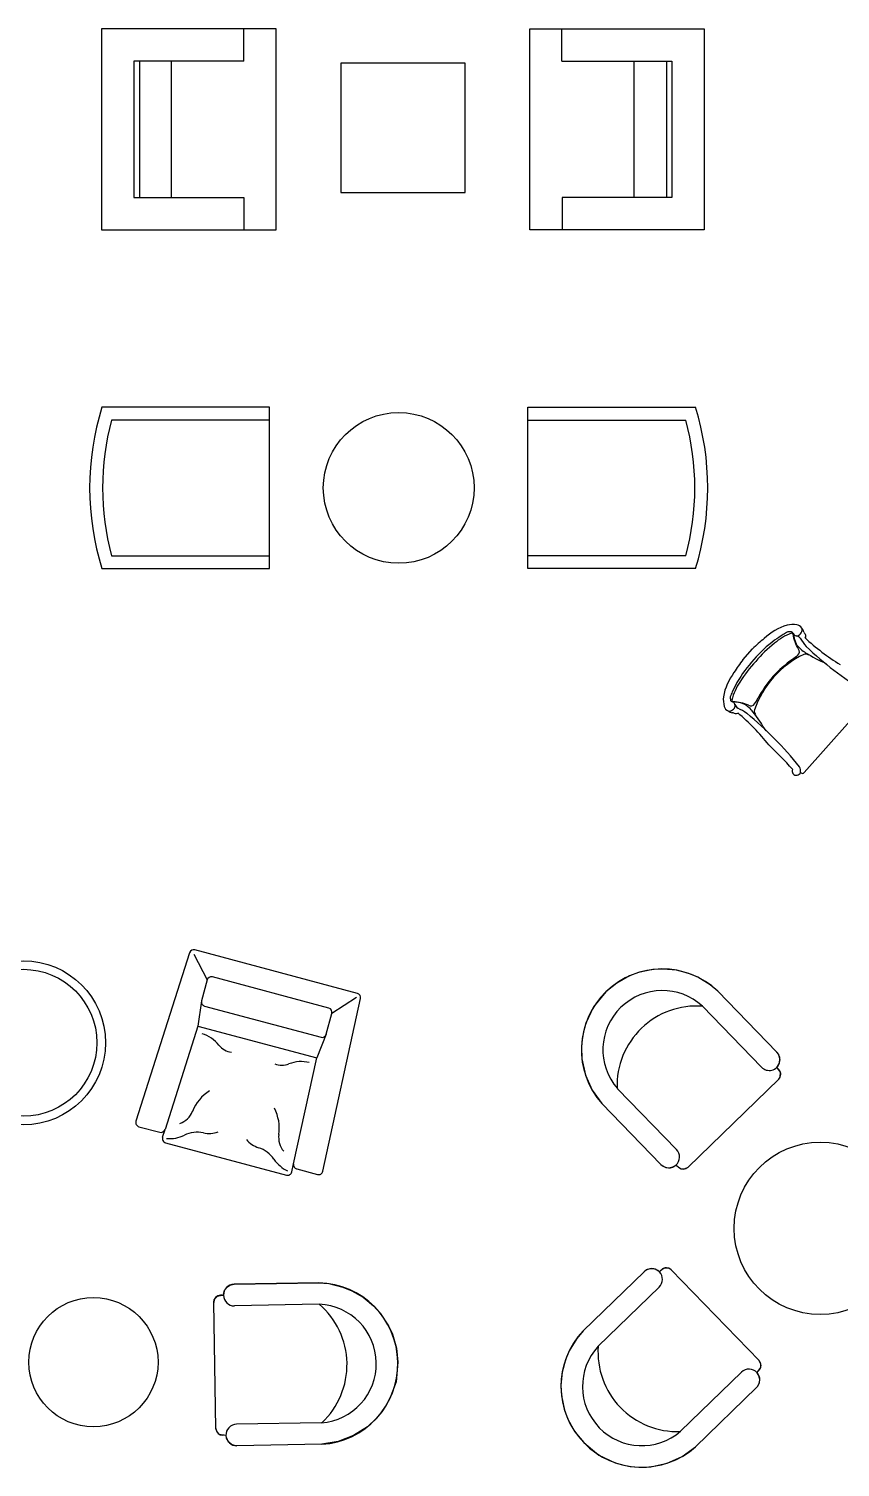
# Model space of a CAD drawing. Header units: inches. Extents: x -1722 to 16025, y 4938 to 18448.
# Drawn here: x 7227 to 10995, y 4938 to 11618 of the extents above; entities that cross this region are included whole.
import ezdxf

# ---------------------------------------------------------------- set-up
doc = ezdxf.new("R2010")
doc.units = ezdxf.units.IN
doc.header["$MEASUREMENT"] = 0
doc.layers.add('freecads.com', color=7, linetype='Continuous')

msp = doc.modelspace()

# ---------------------------------------------------------------- linework, layer by layer
at = {"layer": 'freecads.com'}
for p, q in [((8375.4, 11617.5), (7565.4, 11617.4)), ((7565.4, 11617.4), (7565.4, 10834.1)), ((8225.4, 11467.5), (8225.4, 11617.5)), ((8375.4, 10834.1), (8375.4, 11617.5)), ((9552.8, 11617.6), (10362.8, 11617.6)), ((9552.9, 10834.2), (9552.8, 11617.6)), ((9702.8, 11467.6), (9702.8, 11617.6)), ((10362.8, 11617.6), (10362.9, 10834.3)), ((8225.4, 11467.5), (7715.4, 11467.4)), ((7715.4, 11467.4), (7715.4, 10834.1)), ((7740.4, 11467.4), (7740.4, 10834.1)), ((7890.4, 10834.1), (7890.4, 11467.4)), ((9252.8, 11457.3), (8675.4, 11457.2)), ((8675.4, 11457.2), (8675.4, 10857.7)), ((9252.9, 10857.7), (9252.8, 11457.3)), ((9702.8, 11467.6), (10212.8, 11467.6)), ((10037.9, 10834.3), (10037.8, 11467.6)), ((10187.8, 11467.6), (10187.9, 10834.3)), ((10212.8, 11467.6), (10212.9, 10834.3)), ((7565.4, 10834.1), (7565.4, 10684.1)), ((7715.4, 10834.1), (8225.4, 10834.1)), ((7890.4, 10834.1), (8225.4, 10834.1)), ((7890.4, 10834.1), (8225.4, 10834.1)), ((8225.4, 10834.1), (8225.4, 10684.1)), ((8375.4, 10684.1), (8375.4, 10834.1)), ((8675.4, 10857.7), (9252.9, 10857.7)), ((9552.9, 10684.2), (9552.9, 10834.2)), ((10037.9, 10834.3), (9702.9, 10834.2)), ((10037.9, 10834.3), (9702.9, 10834.2)), ((10212.9, 10834.3), (9702.9, 10834.2)), ((9702.9, 10834.2), (9702.9, 10684.2)), ((10362.9, 10834.3), (10362.9, 10684.3)), ((7565.4, 10684.1), (8375.4, 10684.1)), ((10362.9, 10684.3), (9552.9, 10684.2)), ((8344.6, 9860.7), (7566.6, 9860.7)), ((8344.6, 9110.7), (8344.6, 9860.7)), ((9544.6, 9860.7), (10322.6, 9860.7)), ((9544.6, 9110.7), (9544.6, 9860.7)), ((8344.6, 9800.7), (7611.6, 9800.7)), ((9544.6, 9800.7), (10277.6, 9800.7)), ((7611.6, 9170.7), (8344.6, 9170.7)), ((10277.6, 9170.7), (9544.6, 9170.7)), ((7566.6, 9110.7), (8344.6, 9110.7)), ((10322.6, 9110.7), (9544.6, 9110.7)), ((10543.1, 8688), (10587.6, 8738)), ((7973.9, 7327.1), (7724.8, 6544.9)), ((7993, 7321), (8054.9, 7200.9)), ((7993, 7321), (8054.9, 7200.9)), ((8753.3, 7138), (7998.1, 7340.4)), ((8620.3, 7070.1), (8079.4, 7215.1)), ((8620.3, 7070.1), (8079.4, 7215.1)), ((10016.4, 7219.6), (9957.2, 7186.7)), ((10057.5, 7235), (10016.4, 7219.6)), ((10125.2, 7249.2), (10057.5, 7235)), ((10172.2, 7251.7), (10125.2, 7249.2)), ((10234.2, 7245.9), (10172.2, 7251.7)), ((10292.4, 7230.6), (10234.2, 7245.9)), ((10333.7, 7213.3), (10292.4, 7230.6)), ((8054.9, 7200.9), (8029, 7104.3)), ((8054.9, 7200.9), (8029, 7104.3)), ((9957.2, 7186.7), (9907.1, 7145.9)), ((10391.5, 7178.1), (10333.7, 7213.3)), ((10426.9, 7148.4), (10391.5, 7178.1)), ((10701, 6865.5), (10426.9, 7148.4)), ((10426.9, 7148.4), (10701, 6865.5)), ((8029, 7104.3), (8012.4, 6986.6)), ((8029, 7104.3), (8012.4, 6986.6)), ((8592.3, 6312.5), (8767.7, 7114.4)), ((8748.1, 7118.7), (8634.4, 7045.6)), ((8748.1, 7118.7), (8634.4, 7045.6)), ((9907.1, 7145.9), (9848.6, 7075.9)), ((8043.1, 7079.8), (8584.1, 6934.9)), ((8043.1, 7079.8), (8584.1, 6934.9)), ((8608.6, 6949), (8634.4, 7045.6)), ((8608.6, 6949), (8634.4, 7045.6)), ((9848.6, 7075.9), (9813.8, 6999.8)), ((10355.1, 7078.8), (10629.2, 6795.9)), ((8012.4, 6986.6), (7859.6, 6506.9)), ((8012.4, 6986.6), (7859.6, 6506.9)), ((8012.4, 6986.6), (8564.1, 6838.8)), ((8012.4, 6986.6), (8564.1, 6838.8)), ((8608.6, 6949), (8564.1, 6838.8)), ((8608.6, 6949), (8564.1, 6838.8)), ((9804, 6966.6), (9796.8, 6929.8)), ((9813.8, 6999.8), (9804, 6966.6)), ((9796.8, 6929.8), (9793.2, 6889.7)), ((9793.2, 6889.7), (9795.4, 6834.2)), ((8456.5, 6346.9), (8564.1, 6838.8)), ((8456.5, 6346.9), (8564.1, 6838.8)), ((9795.4, 6834.2), (9811.7, 6759.3)), ((10709.1, 6854.6), (10701, 6865.5)), ((10703.6, 6798.8), (10712.6, 6815.1)), ((10710.4, 6851.9), (10709.1, 6854.6)), ((10714.8, 6836), (10710.4, 6851.9)), ((10712.6, 6815.1), (10714.8, 6836)), ((9811.7, 6759.3), (9843.1, 6689.2)), ((10699.9, 6794.8), (10703.6, 6798.8)), ((10705.5, 6789.1), (10699.9, 6794.8)), ((10716.9, 6773), (10705.5, 6789.1)), ((10705.5, 6789.1), (10709.7, 6784.8)), ((10709, 6739.5), (10716.6, 6751.3)), ((10716.6, 6751.3), (10716.9, 6773)), ((9843.1, 6689.2), (9888.4, 6626.5)), ((9960.2, 6696.1), (10234.3, 6413.2)), ((10288.2, 6331.7), (10709, 6739.5)), ((10288.2, 6331.7), (10709, 6739.5)), ((9888.4, 6626.5), (10162.5, 6343.6)), ((9888.4, 6626.5), (10162.5, 6343.6)), ((7738.7, 6519.5), (7835.4, 6493.6)), ((7848.1, 6470.5), (7859.6, 6506.9)), ((7861.9, 6445.1), (8423.6, 6294.6)), ((8448.4, 6309.6), (8456.5, 6346.9)), ((8470.9, 6323.3), (8567.6, 6297.4)), ((10162.5, 6343.6), (10167.2, 6339.4)), ((10167.2, 6339.4), (10184.4, 6330.4)), ((10184.4, 6330.4), (10201.5, 6328.5)), ((10201.5, 6328.5), (10222.5, 6334.6)), ((10222.5, 6334.6), (10232.1, 6341.4)), ((10232.1, 6341.4), (10238.8, 6336.8)), ((10238.8, 6336.8), (10243, 6332.4)), ((10238.8, 6336.8), (10243, 6332.4)), ((10243, 6332.4), (10256.6, 6324.1)), ((10256.6, 6324.1), (10272.2, 6323.3)), ((10272.2, 6323.3), (10288.2, 6331.7)), ((10084.3, 5846.3), (9801.4, 5572.2)), ((9801.4, 5572.2), (10084.3, 5846.3)), ((10095.2, 5854.4), (10084.3, 5846.3)), ((10097.9, 5855.7), (10095.2, 5854.4)), ((10113.8, 5860.1), (10097.9, 5855.7)), ((10134.7, 5857.9), (10113.8, 5860.1)), ((10151, 5848.9), (10134.7, 5857.9)), ((10155, 5845.2), (10151, 5848.9)), ((10160.7, 5850.8), (10155, 5845.2)), ((10176.8, 5862.2), (10160.7, 5850.8)), ((10160.7, 5850.8), (10165, 5855)), ((10198.5, 5862), (10176.8, 5862.2)), ((10210.2, 5854.3), (10198.5, 5862)), ((10618, 5433.5), (10210.2, 5854.3)), ((10618, 5433.5), (10210.2, 5854.3)), ((8574.1, 5794.7), (8180.2, 5787.6)), ((9870.9, 5500.4), (10153.8, 5774.5)), ((8096.1, 5118.1), (8085.7, 5703.9)), ((8123.1, 5736.6), (8117.1, 5736.5)), ((8575.9, 5694.7), (8182, 5687.6)), ((9801.4, 5572.2), (9771.6, 5536.8)), ((9736.5, 5479), (9719.2, 5437.7)), ((9771.6, 5536.8), (9736.5, 5479)), ((9719.2, 5437.7), (9703.9, 5379.5)), ((10626.4, 5417.5), (10618, 5433.5)), ((10625.6, 5401.9), (10626.4, 5417.5)), ((9703.9, 5379.5), (9698.1, 5317.5)), ((10253.7, 5105.5), (10536.6, 5379.6)), ((10608.4, 5377.4), (10613, 5384.1)), ((10615.2, 5367.8), (10608.4, 5377.4)), ((10613, 5384.1), (10617.3, 5388.3)), ((10613, 5384.1), (10617.3, 5388.3)), ((10621.3, 5346.8), (10615.2, 5367.8)), ((10617.3, 5388.3), (10625.6, 5401.9)), ((10619.3, 5329.7), (10621.3, 5346.8)), ((9698.1, 5317.5), (9700.5, 5270.5)), ((10323.3, 5033.7), (10606.2, 5307.8)), ((10323.3, 5033.7), (10606.2, 5307.8)), ((10606.2, 5307.8), (10610.4, 5312.5)), ((10610.4, 5312.5), (10619.3, 5329.7)), ((9700.5, 5270.5), (9714.8, 5202.8)), ((8585.7, 5144.8), (8191.8, 5137.8)), ((9714.8, 5202.8), (9730.2, 5161.7)), ((9730.2, 5161.7), (9763, 5102.5)), ((8134.7, 5086.8), (8128.7, 5086.7)), ((9763, 5102.5), (9803.8, 5052.4)), ((8587.5, 5044.9), (8193.6, 5037.8)), ((9803.8, 5052.4), (9873.9, 4993.9)), ((10260.6, 4988.4), (10323.3, 5033.7)), ((9873.9, 4993.9), (9950, 4959.1)), ((9950, 4959.1), (9983.2, 4949.3)), ((9983.2, 4949.3), (10019.9, 4942.1)), ((10115.6, 4940.7), (10190.4, 4957)), ((10190.4, 4957), (10260.6, 4988.4)), ((10019.9, 4942.1), (10060.1, 4938.5)), ((10060.1, 4938.5), (10115.6, 4940.7))]:
    msp.add_line(p, q, dxfattribs=at)
at = {"layer": 'freecads.com', "extrusion": (0, 0, -1)}
for p, q in [((8131.3, 5742.1), (8136.4, 5760.1)), ((8136.4, 5760.1), (8149.6, 5776.4)), ((8149.6, 5776.4), (8163.9, 5784.6)), ((8163.9, 5784.6), (8166.8, 5785.5)), ((8166.8, 5785.5), (8180.2, 5787.6)), ((8180.2, 5787.6), (8574.1, 5794.7)), ((8574.1, 5794.7), (8620.1, 5790.7)), ((8620.1, 5790.7), (8685.9, 5774.9)), ((8685.9, 5774.9), (8727.3, 5758.1)), ((8727.3, 5758.1), (8779.4, 5727.8)), ((8085.7, 5703.9), (8088.5, 5717.7)), ((8096.1, 5118.1), (8085.7, 5703.9)), ((8088.5, 5717.7), (8103.6, 5733.2)), ((8103.6, 5733.2), (8123.1, 5736.6)), ((8123.1, 5736.6), (8131.1, 5736.7)), ((8131.1, 5736.7), (8131.3, 5742.1)), ((8779.4, 5727.8), (8827.4, 5688.2)), ((8827.4, 5688.2), (8859, 5653.3)), ((8859, 5653.3), (8896.9, 5595.4)), ((8896.9, 5595.4), (8915.2, 5555.5)), ((8915.2, 5555.5), (8934, 5490.5)), ((8934, 5490.5), (8940.7, 5426.2)), ((8940.7, 5426.2), (8932.7, 5335.3)), ((8932.7, 5335.3), (8903.7, 5256.8)), ((8887.2, 5226.4), (8866.4, 5195.2)), ((8903.7, 5256.8), (8887.2, 5226.4)), ((8840.6, 5164.3), (8799.9, 5126.4)), ((8866.4, 5195.2), (8840.6, 5164.3)), ((8101.6, 5100.8), (8096.1, 5118.1)), ((8113.2, 5090.3), (8101.6, 5100.8)), ((8128.7, 5086.7), (8113.2, 5090.3)), ((8134.7, 5086.8), (8128.7, 5086.7)), ((8142.8, 5085.3), (8134.7, 5086.8)), ((8144.7, 5073.7), (8142.8, 5085.3)), ((8735.5, 5084.9), (8663.8, 5057.3)), ((8799.9, 5126.4), (8735.5, 5084.9)), ((8155.3, 5054.6), (8144.7, 5073.7)), ((8168.8, 5043.9), (8155.3, 5054.6)), ((8187.3, 5038.1), (8168.8, 5043.9)), ((8193.6, 5037.8), (8187.3, 5038.1)), ((8587.5, 5044.9), (8193.6, 5037.8)), ((8663.8, 5057.3), (8587.5, 5044.9))]:
    msp.add_line(p, q, dxfattribs=at)
at = {"layer": 'freecads.com'}
for points in [[(10797.8, 8708.3, -0.020989), (10773.1, 8689.4, 0.020989), (10797.8, 8708.3, 0.413603), (10800.4, 8737.5, -0.100532), (10776.4, 8806)], [(10810.6, 8164.5), (10812.8, 8162.6, 0.414214), (10826.9, 8163.5), (11141.7, 8517.5, 0.414214), (11140.9, 8531.6), (11130.3, 8541)]]:
    msp.add_lwpolyline(points, format="xyb", dxfattribs=at)
msp.add_lwpolyline([(10773.1, 8689.4, 0.052705), (10681.5, 8609.7, -0.052705)], format="xyb", close=True, dxfattribs=at)
for centre, radius in [((8944.6, 9485.7), 350), ((7202.1, 6909.3), 381), ((7202.1, 6909.3), 341), ((7202.1, 6909.3), 341), ((10902.2, 6047.5), 400), ((7527.3, 5426.2), 300)]:
    msp.add_circle(centre, radius, dxfattribs=at)
for centre, radius, start, end in [((8771.5, 9485.7), 1261.9, 162.71188, 197.28812), ((9117.7, 9485.7), 1261.9, 342.71188, 17.28812), ((8771.5, 9485.7), 1201.9, 164.80586, 195.19414), ((9117.7, 9485.7), 1201.9, 344.80586, 15.19414), ((10826.1, 8594.4), 265.8, 107.08054, 133.74684), ((10774.2, 8725.4), 125.8, 81.48488, 102.01164), ((10763, 8764.1), 53.8, 87.82361, 102.44184), ((10764.6, 8807.3), 10.6, 48.31851, 87.82361), ((10764.6, 8807.3), 10.6, 48.31851, 87.82361), ((10788.1, 8818.1), 32, 30.44599, 81.48488), ((10779.7, 8831.9), 38.4, 312.66518, 348.76614), ((10779.7, 8831.9), 38.4, 312.66518, 348.76614), ((10803.5, 8827.2), 14.2, 348.76614, 30.44599), ((10776.4, 8799.1), 52.8, 18.88989, 41.82163), ((10803.5, 8827.2), 14.2, 348.76614, 30.44599), ((10984.6, 8343.9), 559.5, 127.72703, 135.21078), ((11020.1, 8324.8), 560.6, 126.07028, 139.59549), ((11020.1, 8324.8), 560.6, 126.07028, 139.59549), ((11050.6, 8302.5), 586.1, 128.03484, 139.90796), ((10847, 8587.7), 236.6, 109.56023, 131.76184), ((10847, 8587.7), 236.6, 109.56023, 131.76184), ((11155.9, 8124.1), 802.8, 122.00945, 125.46786), ((10858.4, 8599.9), 241.7, 116.28646, 122.00284), ((10858.4, 8599.9), 241.7, 116.28646, 122.00284), ((10769.5, 8803.4), 7.44, 20.46242, 102.72729), ((10769.5, 8803.4), 7.44, 20.46242, 102.72729), ((10755.8, 8797.4), 23.8, 29.87798, 48.31851), ((10755.8, 8797.4), 23.8, 29.87798, 48.31851), ((10793.2, 8817.3), 18.5, 205.64895, 312.66518), ((10793.2, 8817.3), 18.5, 205.64895, 312.66518), ((10963.9, 8838.3), 189.7, 188.80393, 205.737), ((10963.9, 8838.3), 189.7, 188.80393, 205.737), ((10782.7, 8765.3), 34.5, 41.90869, 78.26232), ((10782.7, 8765.3), 34.5, 41.90869, 78.26232), ((10912.7, 8851.6), 153.2, 218.67387, 239.04588), ((10912.7, 8851.6), 153.2, 218.67387, 239.04588), ((11120.7, 8986.2), 369.7, 212.35898, 219.89941), ((11120.7, 8986.2), 369.7, 212.35898, 219.89941), ((10883.9, 8838.9), 61.9, 201.50866, 215.98449), ((10832.7, 8788.5), 2.91, 75.77623, 138.3767), ((11535.8, 9544.2), 1032.3, 226.90494, 238.38833), ((10869, 8795.6), 35.8, 168.89096, 186.9604), ((10981, 8339.7), 559.5, 141.50404, 148.9878), ((11004, 8306.7), 560.6, 137.11934, 150.64454), ((11004, 8306.7), 560.6, 137.11934, 150.64454), ((11019.3, 8309.8), 446.9, 115.71446, 138.40092), ((11019.3, 8309.8), 446.9, 115.71446, 138.40092), ((10833.5, 8689.8), 24.1, 54.8915, 109.67012), ((10833.5, 8689.8), 24.1, 54.8915, 109.67012), ((11350.3, 9581.3), 1004.1, 239.04588, 245.15515), ((11987, 9962.3), 1671.6, 226.53306, 238.10569), ((11987, 9962.3), 1671.6, 226.53306, 238.10569), ((10713.6, 8467.9), 265.8, 142.96799, 169.63428), ((11029.7, 8279.1), 586.1, 136.80687, 148.67999), ((11029.7, 8279.1), 586.1, 136.80687, 148.67999), ((10722.7, 8447.9), 236.6, 144.95299, 167.1546), ((11219.2, 8195.4), 802.8, 151.24697, 154.70537), ((11018.9, 8309.3), 446.9, 138.31391, 161.00036), ((11018.9, 8309.3), 446.9, 138.31391, 161.00036), ((11121.4, 8235.4), 577.5, 139.60188, 151.66979), ((11121.4, 8235.4), 577.5, 139.60188, 151.66979), ((10577.4, 8504.1), 125.8, 174.70319, 195.22995), ((10537.7, 8510.7), 53.8, 174.27298, 188.89121), ((10537.7, 8510.7), 53.8, 174.27298, 188.89121), ((10711.9, 8435.1), 241.7, 154.71199, 160.42837), ((10495, 8504.1), 10.6, 188.89121, 228.39631), ((10495, 8504.1), 10.6, 188.89121, 228.39631), ((10503.8, 8514), 23.8, 228.39631, 246.83685), ((10503.8, 8514), 23.8, 228.39631, 246.83685), ((10499.4, 8499.7), 7.44, 173.98754, 256.2524), ((10499.4, 8499.7), 7.44, 173.98754, 256.2524), ((10488.4, 8474.5), 18.5, 324.04965, 71.06587), ((10487.5, 8302.5), 189.7, 70.97782, 87.91089), ((10488.4, 8474.5), 18.5, 324.04965, 71.06587), ((10487.5, 8302.5), 189.7, 70.97782, 87.91089), ((10494.2, 8310.1), 182.4, 65.9473, 88.91034), ((10494.2, 8310.1), 182.4, 65.9473, 88.91034), ((10287, 8685.2), 370.4, 326.86021, 331.66979), ((10287, 8685.2), 370.4, 326.86021, 331.66979), ((10487, 8479.5), 32, 195.22995, 246.26883), ((10479.8, 8463.1), 14.2, 246.26883, 287.94868), ((10479.8, 8463.1), 14.2, 246.26883, 287.94868), ((10504.5, 8493.3), 52.8, 234.89319, 257.82494), ((10472.3, 8486.2), 38.4, 287.94868, 324.04965), ((10472.3, 8486.2), 38.4, 287.94868, 324.04965), ((10477.5, 8381.9), 61.9, 60.73034, 75.20616), ((10538.8, 8491), 34.5, 198.45251, 234.80613), ((10538.8, 8491), 34.5, 198.45251, 234.80613), ((10518.7, 8401.8), 35.8, 89.75442, 107.82387), ((10521.6, 8438.6), 2.91, 138.33812, 200.93859), ((10358.9, 8129.5), 369.7, 56.81542, 64.35584), ((10358.9, 8129.5), 369.7, 56.81542, 64.35584), ((9853.3, 7652), 1032.3, 38.3265, 49.80989), ((10468.3, 8351.8), 153.2, 37.66895, 58.04096), ((10468.3, 8351.8), 153.2, 37.66895, 58.04096), ((9417.1, 7069.4), 1784.7, 38.92354, 50.12341), ((9417.1, 7069.4), 1784.7, 38.92354, 50.12341), ((10579.8, 8494), 20.7, 236.9797, 326.86021), ((10579.8, 8494), 20.7, 236.9797, 326.86021), ((9794.7, 7831.8), 1004.1, 31.55967, 37.66895), ((10619.7, 8449.4), 24.1, 167.0447, 221.82332), ((10619.7, 8449.4), 24.1, 167.0447, 221.82332), ((9587.4, 7138.3), 1577.5, 41.30527, 47.00703), ((10791.3, 8171.5), 20.5, 156.94409, 340.10681), ((10770, 8170.1), 41, 352.18588, 30.02516), ((7993, 7321), 20, 75, 162.337), ((8074.2, 7195.7), 20, 75, 165), ((8074.2, 7195.7), 20, 75, 165), ((10168.3, 6876.5), 375.3, 46.44141, 221.76485), ((10168.3, 6876.4), 275.4, 47.31513, 220.89112), ((8048.3, 7099.1), 20, 165, 255), ((8048.3, 7099.1), 20, 165, 255), ((8748.1, 7118.7), 20, 347.663, 75), ((8615.1, 7050.8), 20, 345, 75), ((8615.1, 7050.8), 20, 345, 75), ((10327.8, 6710.4), 369.4, 85.76152, 181.94101), ((7989.5, 6802.9), 153.7, 38.243, 74.12474), ((7989.5, 6802.9), 153.7, 38.243, 74.12474), ((8589.2, 6954.2), 20, 255, 345), ((8589.2, 6954.2), 20, 255, 345), ((8179.3, 6952.4), 87.9, 218.243, 262.43673), ((8179.3, 6952.4), 87.9, 218.243, 262.43673), ((8492, 6668.2), 153.7, 75.87525, 111.757), ((8492, 6668.2), 153.7, 75.87525, 111.757), ((10665.1, 6830.7), 50, 224.10313, 44.10313), ((8402.5, 6892.6), 87.9, 247.56327, 291.757), ((8402.5, 6892.6), 87.9, 247.56327, 291.757), ((10686.7, 6762.5), 32, 314.10313, 44.10313), ((8172.9, 6516.8), 200, 122.26642, 158.26504), ((8172.9, 6516.8), 200, 122.26642, 158.26504), ((7895.9, 6627.3), 98.2, 289.55253, 338.26504), ((7895.9, 6627.3), 98.2, 289.55253, 338.26504), ((8190.2, 6512.2), 200, 351.73496, 27.73358), ((8190.2, 6512.2), 200, 351.73496, 27.73358), ((7743.9, 6538.9), 20, 162.337, 255), ((7840.6, 6512.9), 20, 255, 342.337), ((7878.6, 6627.4), 163.4, 265.97569, 295.7048), ((7878.6, 6627.4), 163.4, 265.97569, 295.7048), ((8009, 6356.5), 137.2, 77.90744, 115.7048), ((8009, 6356.5), 137.2, 77.90744, 115.7048), ((8064.1, 6613.7), 125.7, 257.90744, 289.55253), ((8064.1, 6613.7), 125.7, 257.90744, 289.55253), ((8485.3, 6469.3), 98.2, 171.73496, 220.44747), ((8485.3, 6469.3), 98.2, 171.73496, 220.44747), ((7867.1, 6464.4), 20, 162.337, 255), ((8332.9, 6541.6), 125.7, 220.44747, 252.09256), ((8332.9, 6541.6), 125.7, 220.44747, 252.09256), ((8252, 6291.4), 137.2, 34.2952, 72.09256), ((8252, 6291.4), 137.2, 34.2952, 72.09256), ((10198.4, 6378.4), 50, 312.29312, 44.10243), ((8500.4, 6460.8), 163.4, 214.2952, 244.02431), ((8500.4, 6460.8), 163.4, 214.2952, 244.02431), ((8476, 6342.7), 20, 167.663, 255), ((8428.8, 6313.9), 20, 255, 347.663), ((8572.7, 6316.8), 20, 255, 347.663), ((10198.4, 6378.4), 50, 224.10313, 312.29143), ((10265.9, 6354.7), 32, 224.10313, 314.10313), ((10119.1, 5810.4), 50, 314.10313, 134.10313), ((10187.3, 5832), 32, 44.10313, 134.10313), ((8181.1, 5737.6), 50, 91.02492, 271.02492), ((8565.5, 5419.5), 375.3, 273.3632, 88.68664), ((8117.7, 5704.5), 32, 91.02492, 181.02492), ((8335.3, 5414.4), 369.4, 313.18703, 49.36653), ((8565.3, 5419.5), 275.4, 274.23693, 87.81291), ((10073.3, 5313.6), 375.3, 136.44141, 311.76485), ((10073.4, 5313.6), 275.4, 137.31513, 310.89112), ((10239.3, 5473.1), 369.4, 175.76152, 271.94101), ((10595.1, 5411.2), 32, 314.10313, 44.10313), ((10571.4, 5343.7), 50, 42.29312, 134.10243), ((10571.4, 5343.7), 50, 314.10313, 42.29143), ((8128.1, 5118.6), 32, 181.02492, 271.02492), ((8192.7, 5087.8), 50, 91.02561, 182.83492), ((8192.7, 5087.8), 50, 182.83662, 271.02492)]:
    msp.add_arc(centre, radius, start, end, dxfattribs=at)

doc.saveas('drawing.dxf')
